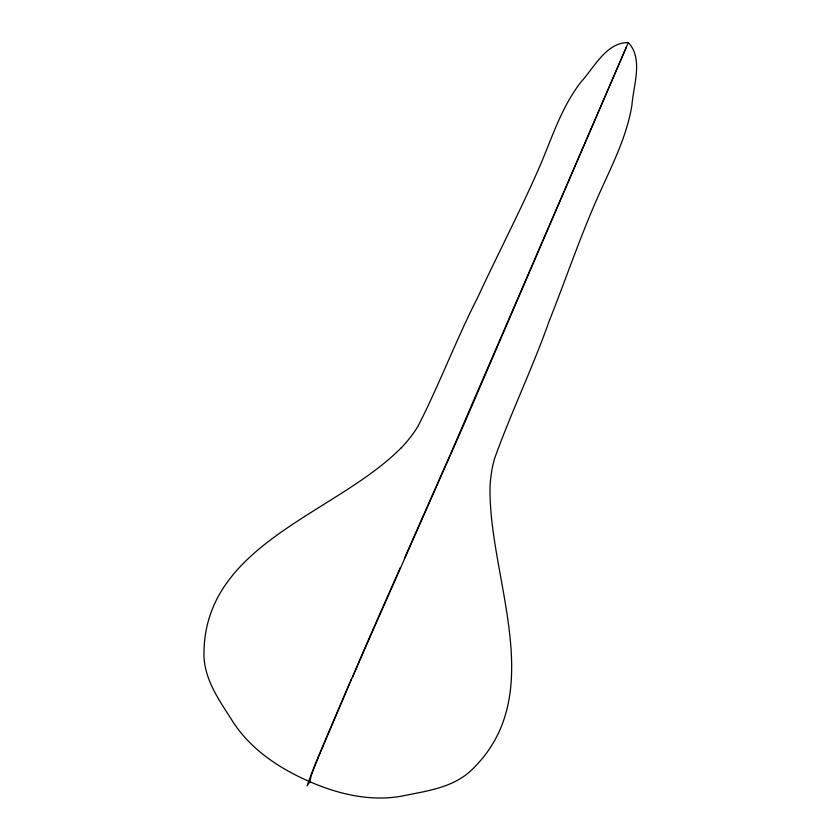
<?xml version="1.0" encoding="UTF-8"?>
<svg xmlns="http://www.w3.org/2000/svg" width="840" height="840" viewBox="0 0 840 840"><rect width="100%" height="100%" fill="white"/><g stroke="black" fill="none" stroke-linecap="round" stroke-linejoin="round"><path stroke-width="1.26" d="M318.087 758.195L317.079 760.599A59.871 0.882 -66.5 0 0 315.262 765.03L311 776.181L310.012 781.778L307.01 785.841L314.265 766.416A99.435 1.48 -66.5 0 1 317.153 759.465L320.303 752.881M317.93 757.606L324.198 742.707A205.349 3.287 -66.5 0 1 332.042 724.206L340.862 703.542A137.508 2.09 -66.5 0 1 346.091 691.351L351.393 679.056M320.911 751.433L321.531 749.942A204.33 3.318 -66.5 0 1 325.71 740.029L360.738 657.5A175.655 2.751 -66.5 0 1 379.47 614.68L400.323 567.536M626.42 46.935L462.872 426.888L367.3 643.251A166.078 2.625 -66.5 0 0 354.007 673.88L352.443 677.523M418.352 425.576C439.698 383.681 456.267 339.444 477.666 297.518C497.038 255.696 518.332 214.778 537.012 172.641C550.746 142.128 560.018 109.064 580.808 82.236C593.775 68.072 606.512 42.042 628.309 42.609L450.544 453.915L404.45 558.243M401.163 447.856C335.832 514.164 202.314 543.942 203.973 656.176C204.928 681.398 220.7 702.303 233.583 722.831C251.738 750.215 280.108 768.831 309.813 781.694M309.834 781.704C338.699 794.325 370.913 801.853 402.36 796.005C425.712 791.133 451.3 788.12 469.865 771.624C551.355 696.171 488.271 579.348 490.035 486.602A73.353 41.643 -84.1 0 1 494.466 458.892C511.067 412.451 532.644 367.846 549.098 321.279C565.32 280.633 579.317 239.096 596.967 199.017C610.344 168.357 626.64 138.316 631.964 104.874C633.413 85.512 643.524 58.432 628.309 42.609M418.404 425.586A74.77 43.47 -48.8 0 1 401.195 447.888"/></g></svg>
